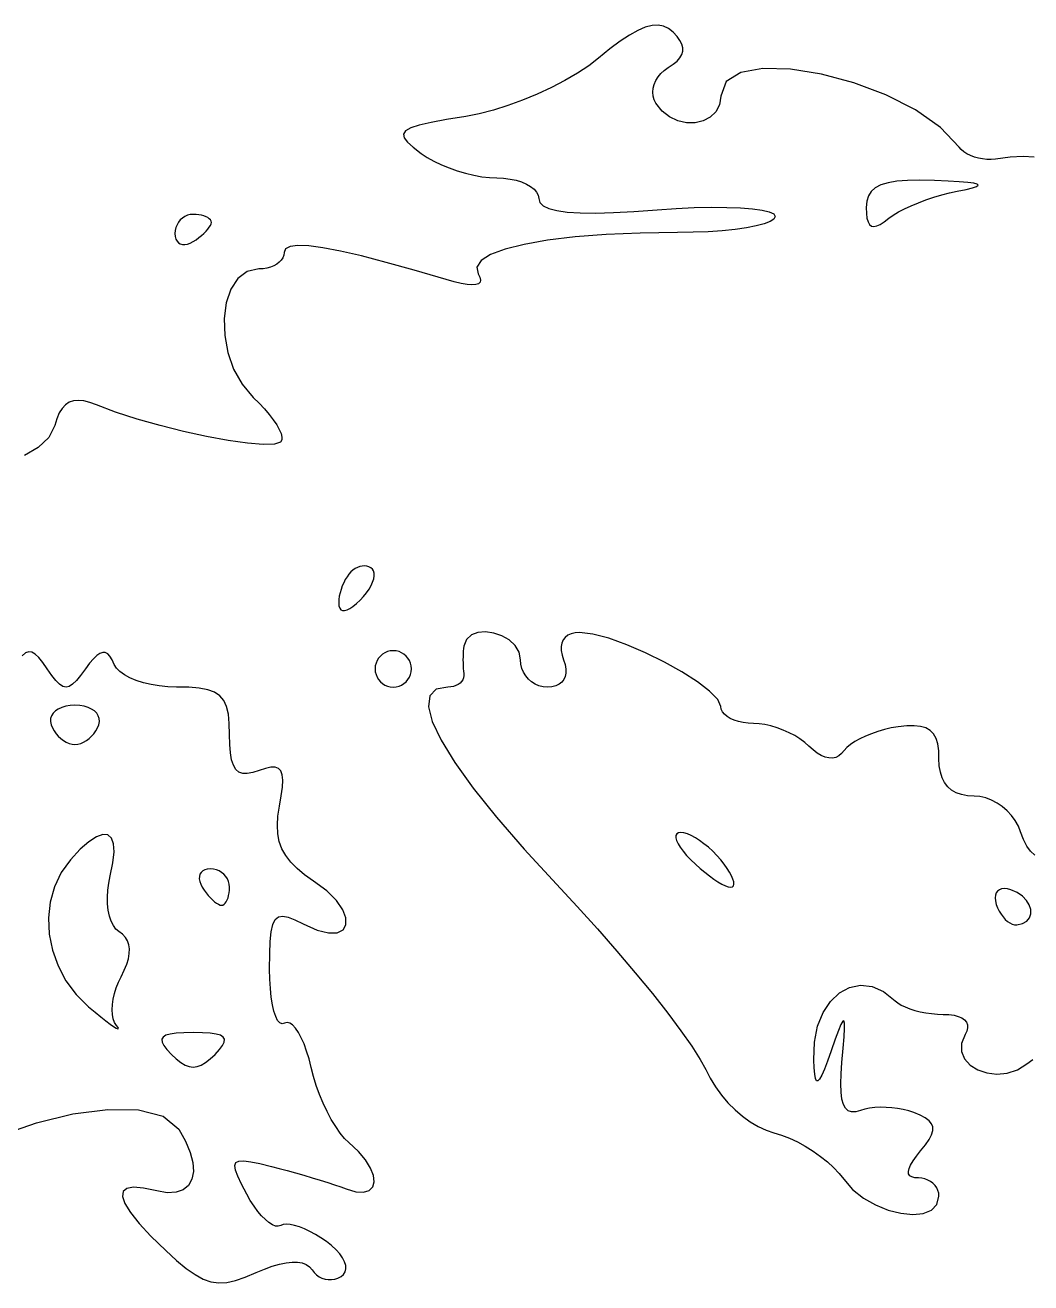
# Model space of a CAD drawing. Header units: millimetres. Extents: x 0 to 1242, y -2208 to 0.
# Drawn here: x 649.8 to 705, y -536.8 to -467.6 of the extents above; entities that cross this region are included whole.
import ezdxf

# ---------------------------------------------------------------- set-up
doc = ezdxf.new("R2010")
doc.units = ezdxf.units.MM
doc.layers.get('0').update_dxf_attribs({"linetype": 'CONTINUOUS'})

msp = doc.modelspace()

# ---------------------------------------------------------------- linework, layer by layer
for p, q in [((684.560483, -467.595021), (684.226296, -467.614552)), ((684.862072, -467.651264), (684.560483, -467.595021)), ((682.984287, -468.142969), (682.475848, -468.480776)), ((683.442584, -467.887008), (682.984287, -468.142969)), ((683.855125, -467.711375), (683.442584, -467.887008)), ((684.226296, -467.614552), (683.855125, -467.711375)), ((685.135449, -467.781763), (684.862072, -467.651264)), ((685.385, -467.985), (685.135449, -467.781763)), ((685.598164, -468.216769), (685.385, -467.985)), ((685.758672, -468.434672), (685.598164, -468.216769)), ((681.912881, -468.901947), (681.291, -469.408)), ((682.475848, -468.480776), (681.912881, -468.901947)), ((685.866248, -468.640803), (685.758672, -468.434672)), ((685.920616, -468.837256), (685.866248, -468.640803)), ((685.9215, -469.026125), (685.920616, -468.837256)), ((681.291, -469.408), (680.750374, -469.824687)), ((681.291, -469.408), (681.291, -469.408)), ((685.384676, -469.747641), (685.600488, -469.568168)), ((685.600488, -469.568168), (685.761712, -469.389487)), ((685.761712, -469.389487), (685.868624, -469.209504)), ((685.868624, -469.209504), (685.9215, -469.026125)), ((680.126912, -470.238056), (679.435938, -470.641369)), ((680.750374, -469.824687), (680.126912, -470.238056)), ((684.562516, -470.442514), (684.717144, -470.253536)), ((684.717144, -470.253536), (684.901448, -470.081322)), ((684.901448, -470.081322), (685.114, -469.93)), ((685.114, -469.93), (685.384676, -469.747641)), ((689.104016, -470.197824), (688.294122, -470.697583)), ((690.320974, -469.977461), (689.104016, -470.197824)), ((691.836288, -470.013232), (690.320974, -469.977461)), ((693.54125, -470.281875), (691.836288, -470.013232)), ((695.327152, -470.760128), (693.54125, -470.281875)), ((678.692776, -471.027888), (677.91275, -471.390875)), ((679.435938, -470.641369), (678.692776, -471.027888)), ((684.290968, -471.068752), (684.348, -470.85425)), ((684.348, -470.85425), (684.438992, -470.644128)), ((684.438992, -470.644128), (684.562516, -470.442514)), ((688.294122, -470.697583), (688, -471.5)), ((697.085286, -471.424729), (695.327152, -470.760128)), ((677.111184, -471.723592), (676.303402, -472.019301)), ((677.91275, -471.390875), (677.111184, -471.723592)), ((684.269324, -471.283506), (684.290968, -471.068752)), ((684.284496, -471.494384), (684.269324, -471.283506)), ((684.337912, -471.697258), (684.284496, -471.494384)), ((684.431, -471.888), (684.337912, -471.697258)), ((688, -471.5), (687.927311, -471.978504)), ((698.706944, -472.252416), (697.085286, -471.424729)), ((675.504728, -472.271264), (674.730486, -472.472743)), ((676.303402, -472.019301), (675.504728, -472.271264)), ((684.776119, -472.321016), (684.431, -471.888)), ((685.189632, -472.642048), (684.776119, -472.321016)), ((687.725688, -472.366432), (687.419797, -472.661108)), ((687.927311, -471.978504), (687.725688, -472.366432)), ((700.083418, -473.219927), (698.706944, -472.252416)), ((671.423773, -473.100471), (670.958896, -473.250232)), ((672.077752, -472.950944), (671.423773, -473.100471)), ((672.931579, -472.792753), (672.077752, -472.950944)), ((673.996, -472.617), (672.931579, -472.792753)), ((674.730486, -472.472743), (673.996, -472.617)), ((685.646873, -472.853772), (685.189632, -472.642048)), ((686.123176, -472.958864), (685.646873, -472.853772)), ((686.593875, -472.96), (686.123176, -472.958864)), ((687.034304, -472.859856), (686.593875, -472.96)), ((687.419797, -472.661108), (687.034304, -472.859856)), ((670.672375, -473.409125), (670.553464, -473.586048)), ((670.553464, -473.586048), (670.591417, -473.789899)), ((670.591417, -473.789899), (670.775488, -474.029576)), ((670.958896, -473.250232), (670.672375, -473.409125)), ((701.106, -474.304), (700.083418, -473.219927)), ((670.775488, -474.029576), (671.094931, -474.313977)), ((671.094931, -474.313977), (671.539, -474.652)), ((701.22248, -474.438709), (701.106, -474.304)), ((701.36872, -474.561712), (701.22248, -474.438709)), ((671.539, -474.652), (671.867368, -474.869807)), ((671.867368, -474.869807), (672.238264, -475.076736)), ((672.238264, -475.076736), (672.642976, -475.269949)), ((701.54052, -474.671623), (701.36872, -474.561712)), ((701.73368, -474.767056), (701.54052, -474.671623)), ((701.944, -474.846625), (701.73368, -474.767056)), ((702.16728, -474.908944), (701.944, -474.846625)), ((702.39932, -474.952627), (702.16728, -474.908944)), ((702.63592, -474.976288), (702.39932, -474.952627)), ((702.87288, -474.978541), (702.63592, -474.976288)), ((703.106, -474.958), (702.87288, -474.978541)), ((703.919003, -474.864079), (703.106, -474.958)), ((704.623424, -474.827752), (703.919003, -474.864079)), ((705.224681, -474.851773), (704.623424, -474.827752)), ((672.642976, -475.269949), (673.072792, -475.446608)), ((673.072792, -475.446608), (673.519, -475.603875)), ((673.519, -475.603875), (673.972888, -475.738912)), ((673.972888, -475.738912), (674.425744, -475.848881)), ((674.425744, -475.848881), (674.868856, -475.930944)), ((674.868856, -475.930944), (675.293512, -475.982263)), ((675.293512, -475.982263), (675.691, -476)), ((675.691, -476), (676.064262, -476.014961)), ((676.064262, -476.014961), (676.418816, -476.058248)), ((676.418816, -476.058248), (676.749814, -476.127467)), ((676.749814, -476.127467), (677.052408, -476.220224)), ((677.052408, -476.220224), (677.32175, -476.334125)), ((677.32175, -476.334125), (677.552992, -476.466776)), ((677.552992, -476.466776), (677.741286, -476.615783)), ((696.499776, -476.53704), (696.271728, -476.738245)), ((696.807, -476.378375), (696.499776, -476.53704)), ((697.199664, -476.25976), (696.807, -476.378375)), ((697.684032, -476.178705), (697.199664, -476.25976)), ((698.266368, -476.13272), (697.684032, -476.178705)), ((698.952936, -476.119315), (698.266368, -476.13272)), ((699.75, -476.136), (698.952936, -476.119315)), ((700.506413, -476.168078), (699.75, -476.136)), ((701.118304, -476.204224), (700.506413, -476.168078)), ((701.587251, -476.245206), (701.118304, -476.204224)), ((701.487477, -476.635662), (701.843056, -476.549536)), ((701.914832, -476.291792), (701.587251, -476.245206)), ((701.843056, -476.549536), (702.065159, -476.472854)), ((702.102625, -476.34475), (701.914832, -476.291792)), ((702.065159, -476.472854), (702.152208, -476.404848)), ((702.152208, -476.404848), (702.102625, -476.34475)), ((677.741286, -476.615783), (677.881784, -476.778752)), ((677.881784, -476.778752), (677.969638, -476.953289)), ((677.969638, -476.953289), (678, -477.137)), ((678, -477.137), (678.060662, -477.354965)), ((696.028104, -477.278235), (696, -477.622)), ((696.116592, -476.98448), (696.028104, -477.278235)), ((696.271728, -476.738245), (696.116592, -476.98448)), ((698.867375, -477.358375), (699.284144, -477.201936)), ((699.284144, -477.201936), (699.713657, -477.057953)), ((699.713657, -477.057953), (700.148048, -476.929552)), ((700.148048, -476.929552), (700.579451, -476.819859)), ((700.579451, -476.819859), (701, -476.732)), ((701, -476.732), (701.487477, -476.635662)), ((678.060662, -477.354965), (678.244576, -477.53744)), ((678.244576, -477.53744), (678.554634, -477.684695)), ((678.554634, -477.684695), (678.993728, -477.797)), ((678.993728, -477.797), (679.56475, -477.874625)), ((679.56475, -477.874625), (680.270592, -477.91784)), ((680.270592, -477.91784), (681.114146, -477.926915)), ((681.114146, -477.926915), (682.098304, -477.90212)), ((682.098304, -477.90212), (683.225958, -477.843725)), ((683.225958, -477.843725), (684.5, -477.752)), ((684.5, -477.752), (685.550725, -477.679274)), ((685.550725, -477.679274), (686.5488, -477.632792)), ((686.5488, -477.632792), (687.480575, -477.611798)), ((687.480575, -477.611798), (688.3324, -477.615536)), ((688.3324, -477.615536), (689.090625, -477.64325)), ((689.090625, -477.64325), (689.7416, -477.694184)), ((689.7416, -477.694184), (690.271675, -477.767582)), ((690.271675, -477.767582), (690.6672, -477.862688)), ((690.6672, -477.862688), (690.914525, -477.978746)), ((690.914525, -477.978746), (691, -478.115)), ((696, -477.622), (696.010484, -477.945327)), ((696, -477.622), (696, -477.622)), ((696.010484, -477.945327), (696.042832, -478.208336)), ((697.485059, -478.046171), (697.772192, -477.871168)), ((697.772192, -477.871168), (698.103533, -477.696117)), ((698.103533, -477.696117), (698.471216, -477.524144)), ((698.471216, -477.524144), (698.867375, -477.358375)), ((658.11205, -478.573594), (658.0512, -478.725376)), ((658.1936, -478.434808), (658.11205, -478.573594)), ((658.29375, -478.31125), (658.1936, -478.434808)), ((658.4104, -478.205152), (658.29375, -478.31125)), ((658.54145, -478.118746), (658.4104, -478.205152)), ((658.6848, -478.054264), (658.54145, -478.118746)), ((658.83835, -478.013938), (658.6848, -478.054264)), ((659, -478), (658.83835, -478.013938)), ((659.16165, -478.005787), (659, -478)), ((659.3152, -478.022536), (659.16165, -478.005787)), ((659.45855, -478.049329), (659.3152, -478.022536)), ((659.5896, -478.085248), (659.45855, -478.049329)), ((659.70625, -478.129375), (659.5896, -478.085248)), ((659.8064, -478.180792), (659.70625, -478.129375)), ((659.88795, -478.238581), (659.8064, -478.180792)), ((659.9488, -478.301824), (659.88795, -478.238581)), ((659.88795, -478.712647), (659.9488, -478.611808)), ((659.98685, -478.369603), (659.9488, -478.301824)), ((659.9488, -478.611808), (659.98685, -478.520521)), ((660, -478.441), (659.98685, -478.369603)), ((659.98685, -478.520521), (660, -478.441)), ((689.959328, -478.636904), (689.421, -478.740125)), ((690.397684, -478.520927), (689.959328, -478.636904)), ((690.724776, -478.394048), (690.397684, -478.520927)), ((690.929312, -478.258121), (690.724776, -478.394048)), ((691, -478.115), (690.929312, -478.258121)), ((696.042832, -478.208336), (696.098388, -478.411669)), ((696.098388, -478.411669), (696.178496, -478.555968)), ((696.178496, -478.555968), (696.2845, -478.641875)), ((696.2845, -478.641875), (696.417744, -478.670032)), ((696.417744, -478.670032), (696.579572, -478.641081)), ((696.579572, -478.641081), (696.771328, -478.555664)), ((696.771328, -478.555664), (696.994356, -478.414423)), ((696.994356, -478.414423), (697.25, -478.218)), ((697.25, -478.218), (697.485059, -478.046171)), ((658.01315, -478.887922), (658, -479.059)), ((658, -479.059), (658.01315, -479.221954)), ((658, -479.059), (658, -479.059)), ((658.0512, -478.725376), (658.01315, -478.887922)), ((658.01315, -479.221954), (658.0512, -479.360992)), ((658.0512, -479.360992), (658.11205, -479.475178)), ((659.16165, -479.394289), (659.3152, -479.282632)), ((659.3152, -479.282632), (659.45855, -479.167243)), ((659.45855, -479.167243), (659.5896, -479.050336)), ((659.5896, -479.050336), (659.70625, -478.934125)), ((659.70625, -478.934125), (659.8064, -478.820824)), ((659.8064, -478.820824), (659.88795, -478.712647)), ((679.991999, -479.246186), (678.486408, -479.427232)), ((681.696136, -479.112024), (679.991999, -479.246186)), ((683.580057, -479.028658), (681.696136, -479.112024)), ((685.625, -479), (683.580057, -479.028658)), ((686.493808, -478.988369), (685.625, -479)), ((687.319104, -478.954712), (686.493808, -478.988369)), ((688.089596, -478.900883), (687.319104, -478.954712)), ((688.793992, -478.828736), (688.089596, -478.900883)), ((689.421, -478.740125), (688.793992, -478.828736)), ((658.11205, -479.475178), (658.1936, -479.563576)), ((658.1936, -479.563576), (658.29375, -479.62525)), ((658.29375, -479.62525), (658.4104, -479.659264)), ((658.4104, -479.659264), (658.54145, -479.664682)), ((658.54145, -479.664682), (658.6848, -479.640568)), ((658.6848, -479.640568), (658.83835, -479.585986)), ((658.83835, -479.585986), (659, -479.5)), ((659, -479.5), (659.16165, -479.394289)), ((664.082535, -479.894373), (664, -480.105)), ((664.33304, -479.761584), (664.082535, -479.894373)), ((664.755865, -479.707371), (664.33304, -479.761584)), ((665.35536, -479.732472), (664.755865, -479.707371)), ((666.135875, -479.837625), (665.35536, -479.732472)), ((667.10176, -480.023568), (666.135875, -479.837625)), ((668.257365, -480.291039), (667.10176, -480.023568)), ((676.145912, -479.914328), (675.348531, -480.212554)), ((677.198125, -479.65125), (676.145912, -479.914328)), ((678.486408, -479.427232), (677.198125, -479.65125)), ((663.5935, -480.737), (663.432136, -480.826656)), ((663.732064, -480.632584), (663.5935, -480.737)), ((663.844912, -480.515292), (663.732064, -480.632584)), ((663.929128, -480.387008), (663.844912, -480.515292)), ((663.981796, -480.249616), (663.929128, -480.387008)), ((664, -480.105), (663.981796, -480.249616)), ((669.60704, -480.640776), (668.257365, -480.291039)), ((671.155135, -481.073517), (669.60704, -480.640776)), ((674.824744, -480.542016), (674.593313, -480.898802)), ((675.348531, -480.212554), (674.824744, -480.542016)), ((661.965714, -481.140149), (661.446632, -481.529712)), ((662.617, -481), (661.965714, -481.140149)), ((662.840404, -480.988224), (662.617, -481)), ((663.052672, -480.954152), (662.840404, -480.988224)), ((663.250888, -480.899668), (663.052672, -480.954152)), ((663.432136, -480.826656), (663.250888, -480.899668)), ((672.906, -481.59), (671.155135, -481.073517)), ((674.593313, -480.898802), (674.673, -481.279)), ((674.673, -481.279), (674.766894, -481.464234)), ((661.061818, -482.122363), (660.813336, -482.871776)), ((661.446632, -481.529712), (661.061818, -482.122363)), ((673.347246, -481.714186), (672.906, -481.59)), ((673.731048, -481.803608), (673.347246, -481.714186)), ((674.056902, -481.858362), (673.731048, -481.803608)), ((674.324304, -481.878544), (674.056902, -481.858362)), ((674.53275, -481.86425), (674.324304, -481.878544)), ((674.681736, -481.815576), (674.53275, -481.86425)), ((674.770758, -481.732618), (674.681736, -481.815576)), ((674.766894, -481.464234), (674.799312, -481.615472)), ((674.799312, -481.615472), (674.770758, -481.732618)), ((660.813336, -482.871776), (660.70325, -483.731625)), ((660.70325, -483.731625), (660.733624, -484.655584)), ((660.733624, -484.655584), (660.906522, -485.597327)), ((660.906522, -485.597327), (661.224008, -486.510528)), ((661.224008, -486.510528), (661.688146, -487.348861)), ((661.688146, -487.348861), (662.301, -488.066)), ((652.18075, -488.338625), (651.974456, -488.475776)), ((652.415664, -488.258624), (652.18075, -488.338625)), ((652.681622, -488.234567), (652.415664, -488.258624)), ((652.981048, -488.265248), (652.681622, -488.234567)), ((653.316366, -488.349461), (652.981048, -488.265248)), ((653.69, -488.486), (653.316366, -488.349461)), ((662.301, -488.066), (662.625914, -488.38236)), ((651.638032, -488.926352), (651.503054, -489.242189)), ((651.794358, -488.671283), (651.638032, -488.926352)), ((651.974456, -488.475776), (651.794358, -488.671283)), ((654.737216, -488.879241), (653.69, -488.486)), ((655.919528, -489.259168), (654.737216, -488.879241)), ((662.625914, -488.38236), (662.920552, -488.6968)), ((662.920552, -488.6968), (663.181758, -489.00416)), ((663.181758, -489.00416), (663.406376, -489.29928)), ((651.387, -489.62), (651.058476, -490.275293)), ((651.503054, -489.242189), (651.387, -489.62)), ((657.183332, -489.614987), (655.919528, -489.259168)), ((658.475024, -489.935904), (657.183332, -489.614987)), ((663.406376, -489.29928), (663.59125, -489.577)), ((663.59125, -489.577), (663.733224, -489.83216)), ((651.058476, -490.275293), (650.486208, -490.826624)), ((659.741, -490.211125), (658.475024, -489.935904)), ((660.927656, -490.429856), (659.741, -490.211125)), ((661.981388, -490.581303), (660.927656, -490.429856)), ((663.733224, -489.83216), (663.829142, -490.0596)), ((663.870186, -490.41068), (663.809, -490.524)), ((663.829142, -490.0596), (663.875848, -490.25416)), ((663.875848, -490.25416), (663.870186, -490.41068)), ((650.486208, -490.826624), (649.735752, -491.265371)), ((662.848592, -490.654672), (661.981388, -490.581303)), ((663.475664, -490.639169), (662.848592, -490.654672)), ((663.809, -490.524), (663.475664, -490.639169)), ((668.28925, -497.347875), (668.159736, -497.373864)), ((668.416304, -497.341416), (668.28925, -497.347875)), ((668.538402, -497.354793), (668.416304, -497.341416)), ((667.456704, -497.92972), (667.361081, -498.088065)), ((667.559143, -497.788175), (667.456704, -497.92972)), ((667.667, -497.667), (667.559143, -497.788175)), ((667.781394, -497.565951), (667.667, -497.667)), ((667.667, -497.667), (667.667, -497.667)), ((667.903312, -497.483208), (667.781394, -497.565951)), ((668.030258, -497.419077), (667.903312, -497.483208)), ((668.159736, -497.373864), (668.030258, -497.419077)), ((668.653048, -497.388312), (668.538402, -497.354793)), ((668.757746, -497.442279), (668.653048, -497.388312)), ((668.85, -497.517), (668.757746, -497.442279)), ((668.917913, -497.616035), (668.85, -497.517)), ((668.952184, -497.74036), (668.917913, -497.616035)), ((668.925392, -498.0506), (668.954211, -497.886405)), ((668.954211, -497.886405), (668.952184, -497.74036)), ((667.129088, -498.6282), (667.074709, -498.818045)), ((667.195875, -498.440875), (667.129088, -498.6282)), ((667.273672, -498.25964), (667.195875, -498.440875)), ((667.361081, -498.088065), (667.273672, -498.25964)), ((668.529616, -498.81748), (668.667839, -498.616385)), ((668.667839, -498.616385), (668.780808, -498.41916)), ((668.780808, -498.41916), (668.867125, -498.229375)), ((668.867125, -498.229375), (668.925392, -498.0506)), ((667.008767, -499.191015), (667, -499.367)), ((667, -499.367), (667.013765, -499.534277)), ((667.034136, -499.00684), (667.008767, -499.191015)), ((667.074709, -498.818045), (667.034136, -499.00684)), ((667.78464, -499.568024), (667.975645, -499.412333)), ((667.975645, -499.412333), (668.183, -499.217)), ((668.183, -499.217), (668.367537, -499.018875)), ((668.367537, -499.018875), (668.529616, -498.81748)), ((667.013765, -499.534277), (667.0542, -499.660616)), ((667.0542, -499.660616), (667.120015, -499.746179)), ((667.120015, -499.746179), (667.20992, -499.791128)), ((667.20992, -499.791128), (667.322625, -499.795625)), ((667.322625, -499.795625), (667.45684, -499.759832)), ((667.45684, -499.759832), (667.611275, -499.683911)), ((667.611275, -499.683911), (667.78464, -499.568024)), ((674.024222, -501.382065), (673.882, -501.75)), ((674.293056, -501.13392), (674.024222, -501.382065)), ((674.655154, -500.997555), (674.293056, -501.13392)), ((675.077168, -500.96496), (674.655154, -500.997555)), ((675.52575, -501.028125), (675.077168, -500.96496)), ((675.967552, -501.17904), (675.52575, -501.028125)), ((676.369226, -501.409695), (675.967552, -501.17904)), ((676.697424, -501.71208), (676.369226, -501.409695)), ((679.33925, -501.409125), (679.266208, -501.579312)), ((679.449192, -501.266208), (679.33925, -501.409125)), ((679.595086, -501.152199), (679.449192, -501.266208)), ((679.775984, -501.068736), (679.595086, -501.152199)), ((679.990938, -501.017457), (679.775984, -501.068736)), ((680.239, -501), (679.990938, -501.017457)), ((680.963935, -501.084452), (680.239, -501)), ((681.84832, -501.318376), (680.963935, -501.084452)), ((682.836625, -501.672624), (681.84832, -501.318376)), ((649.786368, -502.125344), (649.603679, -502.275192)), ((649.961125, -502.0615), (649.786368, -502.125344)), ((650.135552, -502.082736), (649.961125, -502.0615)), ((650.317251, -502.188128), (650.135552, -502.082736)), ((650.513824, -502.376752), (650.317251, -502.188128)), ((653.873408, -502.153264), (653.703129, -502.270262)), ((654.028375, -502.09875), (653.873408, -502.153264)), ((654.170472, -502.106336), (654.028375, -502.09875)), ((654.302141, -502.175638), (654.170472, -502.106336)), ((654.425824, -502.306272), (654.302141, -502.175638)), ((669.4104, -502.1936), (669.29375, -502.29375)), ((669.54145, -502.11205), (669.4104, -502.1936)), ((669.6848, -502.0512), (669.54145, -502.11205)), ((669.83835, -502.01315), (669.6848, -502.0512)), ((670, -502), (669.83835, -502.01315)), ((670.16165, -502.01315), (670, -502)), ((670.3152, -502.0512), (670.16165, -502.01315)), ((670.45855, -502.11205), (670.3152, -502.0512)), ((670.5896, -502.1936), (670.45855, -502.11205)), ((670.70625, -502.29375), (670.5896, -502.1936)), ((673.84042, -502.178076), (673.83448, -502.337472)), ((673.85032, -502.024944), (673.84042, -502.178076)), ((673.86418, -501.881208), (673.85032, -502.024944)), ((673.882, -501.75), (673.86418, -501.881208)), ((673.882, -501.75), (673.882, -501.75)), ((676.918798, -502.078185), (676.697424, -501.71208)), ((677, -502.5), (676.918798, -502.078185)), ((679.266208, -501.579312), (679.231014, -501.775131)), ((679.231014, -501.775131), (679.234616, -501.994944)), ((679.234616, -501.994944), (679.277962, -502.237113)), ((683.87332, -502.118048), (682.836625, -501.672624)), ((684.902875, -502.6255), (683.87332, -502.118048)), ((650.732873, -502.647684), (650.513824, -502.376752)), ((650.982, -503), (650.732873, -502.647684)), ((653.306867, -502.693246), (653.076, -503)), ((653.515096, -502.450128), (653.306867, -502.693246)), ((653.703129, -502.270262), (653.515096, -502.450128)), ((654.543963, -502.497854), (654.425824, -502.306272)), ((654.659, -502.75), (654.543963, -502.497854)), ((654.779361, -502.952184), (654.659, -502.75)), ((669.01315, -502.83835), (669, -503)), ((669.0512, -502.6848), (669.01315, -502.83835)), ((669.11205, -502.54145), (669.0512, -502.6848)), ((669.1936, -502.4104), (669.11205, -502.54145)), ((669.29375, -502.29375), (669.1936, -502.4104)), ((670.8064, -502.4104), (670.70625, -502.29375)), ((670.88795, -502.54145), (670.8064, -502.4104)), ((670.9488, -502.6848), (670.88795, -502.54145)), ((670.98685, -502.83835), (670.9488, -502.6848)), ((671, -503), (670.98685, -502.83835)), ((673.83448, -502.337472), (673.8325, -502.5)), ((673.8325, -502.5), (673.83448, -502.662528)), ((673.83448, -502.662528), (673.84042, -502.821924)), ((673.84042, -502.821924), (673.85032, -502.975056)), ((677.019316, -502.742475), (677, -502.5)), ((677.075208, -502.9728), (677.019316, -502.742475)), ((679.277962, -502.237113), (679.362, -502.5)), ((679.362, -502.5), (679.446184, -502.764102)), ((679.446184, -502.764102), (679.489352, -503.006976)), ((685.86976, -503.165832), (684.902875, -502.6255)), ((651.234735, -503.35991), (650.982, -503)), ((651.45552, -503.63984), (651.234735, -503.35991)), ((652.809495, -503.35991), (652.578, -503.63984)), ((653.076, -503), (652.809495, -503.35991)), ((654.968248, -503.144192), (654.779361, -502.952184)), ((655.218467, -503.323408), (654.968248, -503.144192)), ((655.522824, -503.487216), (655.218467, -503.323408)), ((655.874125, -503.633), (655.522824, -503.487216)), ((669, -503), (669.01315, -503.16165)), ((669, -503), (669, -503)), ((669.01315, -503.16165), (669.0512, -503.3152)), ((669.0512, -503.3152), (669.11205, -503.45855)), ((669.11205, -503.45855), (669.1936, -503.5896)), ((670.8064, -503.5896), (670.88795, -503.45855)), ((670.88795, -503.45855), (670.9488, -503.3152)), ((670.9488, -503.3152), (670.98685, -503.16165)), ((670.98685, -503.16165), (671, -503)), ((673.868032, -503.486592), (673.824103, -503.594133)), ((673.85032, -502.975056), (673.86418, -503.118792)), ((673.86418, -503.118792), (673.882, -503.25)), ((673.887949, -503.371359), (673.868032, -503.486592)), ((673.882, -503.25), (673.887949, -503.371359)), ((677.164592, -503.187825), (677.075208, -502.9728)), ((677.284384, -503.3844), (677.164592, -503.187825)), ((677.4315, -503.559375), (677.284384, -503.3844)), ((677.602856, -503.7096), (677.4315, -503.559375)), ((679.456336, -503.422848), (679.382, -503.59275)), ((679.492428, -503.227074), (679.456336, -503.422848)), ((679.489352, -503.006976), (679.492428, -503.227074)), ((686.718445, -503.709896), (685.86976, -503.165832)), ((651.652725, -503.83979), (651.45552, -503.63984)), ((651.83472, -503.95976), (651.652725, -503.83979)), ((652.009875, -503.99975), (651.83472, -503.95976)), ((652.18656, -503.95976), (652.009875, -503.99975)), ((652.373145, -503.83979), (652.18656, -503.95976)), ((652.578, -503.63984), (652.373145, -503.83979)), ((656.265176, -503.758144), (655.874125, -503.633)), ((656.688783, -503.860032), (656.265176, -503.758144)), ((657.137752, -503.936048), (656.688783, -503.860032)), ((657.604889, -503.983576), (657.137752, -503.936048)), ((658.083, -504), (657.604889, -503.983576)), ((658.766587, -504.013245), (658.083, -504)), ((659.337536, -504.05868), (658.766587, -504.013245)), ((659.805429, -504.144855), (659.337536, -504.05868)), ((660.179848, -504.28032), (659.805429, -504.144855)), ((669.1936, -503.5896), (669.29375, -503.70625)), ((669.29375, -503.70625), (669.4104, -503.8064)), ((669.4104, -503.8064), (669.54145, -503.88795)), ((669.54145, -503.88795), (669.6848, -503.9488)), ((669.6848, -503.9488), (669.83835, -503.98685)), ((669.83835, -503.98685), (670, -504)), ((670, -504), (670.16165, -503.98685)), ((670.16165, -503.98685), (670.3152, -503.9488)), ((670.3152, -503.9488), (670.45855, -503.88795)), ((670.45855, -503.88795), (670.5896, -503.8064)), ((670.5896, -503.8064), (670.70625, -503.70625)), ((670.70625, -503.70625), (670.8064, -503.5896)), ((672.355481, -504.123618), (672.001608, -504.487704)), ((673, -504), (672.355481, -504.123618)), ((673.160101, -503.990151), (673, -504)), ((673.309168, -503.961648), (673.160101, -503.990151)), ((673.445347, -503.916057), (673.309168, -503.961648)), ((673.566784, -503.854944), (673.445347, -503.916057)), ((673.671625, -503.779875), (673.566784, -503.854944)), ((673.758016, -503.692416), (673.671625, -503.779875)), ((673.824103, -503.594133), (673.758016, -503.692416)), ((677.795368, -503.831925), (677.602856, -503.7096)), ((678.005952, -503.9232), (677.795368, -503.831925)), ((678.231524, -503.980275), (678.005952, -503.9232)), ((678.469, -504), (678.231524, -503.980275)), ((678.720696, -503.982678), (678.469, -504)), ((678.938768, -503.931744), (678.720696, -503.982678)), ((679.122292, -503.848746), (678.938768, -503.931744)), ((679.270344, -503.735232), (679.122292, -503.848746)), ((679.382, -503.59275), (679.270344, -503.735232)), ((687.3934, -504.228544), (686.718445, -503.709896)), ((687.839095, -504.692628), (687.3934, -504.228544)), ((660.470375, -504.473625), (660.179848, -504.28032)), ((660.686592, -504.73332), (660.470375, -504.473625)), ((660.838081, -505.067955), (660.686592, -504.73332)), ((672.001608, -504.487704), (671.932807, -505.082106)), ((688, -505.073), (687.839095, -504.692628)), ((651.214338, -505.582169), (651.164352, -505.736256)), ((651.303216, -505.441288), (651.214338, -505.582169)), ((651.42825, -505.315875), (651.303216, -505.441288)), ((651.586704, -505.208192), (651.42825, -505.315875)), ((651.775842, -505.120501), (651.586704, -505.208192)), ((651.992928, -505.055064), (651.775842, -505.120501)), ((652.235226, -505.014143), (651.992928, -505.055064)), ((652.5, -505), (652.235226, -505.014143)), ((652.764774, -505.014143), (652.5, -505)), ((653.007072, -505.055064), (652.764774, -505.014143)), ((653.224158, -505.120501), (653.007072, -505.055064)), ((653.413296, -505.208192), (653.224158, -505.120501)), ((653.57175, -505.315875), (653.413296, -505.208192)), ((653.696784, -505.441288), (653.57175, -505.315875)), ((653.785662, -505.582169), (653.696784, -505.441288)), ((653.835648, -505.736256), (653.785662, -505.582169)), ((660.934424, -505.48608), (660.838081, -505.067955)), ((660.985203, -505.996245), (660.934424, -505.48608)), ((671.932807, -505.082106), (672.143504, -505.896672)), ((688.02367, -505.222886), (688, -505.073)), ((688.09216, -505.365248), (688.02367, -505.222886)), ((688.20169, -505.498142), (688.09216, -505.365248)), ((688.34848, -505.619624), (688.20169, -505.498142)), ((688.52875, -505.72775), (688.34848, -505.619624)), ((651.164352, -505.736256), (651.155994, -505.901287)), ((651.155994, -505.901287), (651.192, -506.075)), ((651.192, -506.075), (651.262374, -506.248713)), ((651.192, -506.075), (651.192, -506.075)), ((651.262374, -506.248713), (651.353472, -506.413744)), ((653.646528, -506.413744), (653.737626, -506.248713)), ((653.737626, -506.248713), (653.808, -506.075)), ((653.808, -506.075), (653.844006, -505.901287)), ((653.844006, -505.901287), (653.835648, -505.736256)), ((661, -506.607), (660.985203, -505.996245)), ((672.143504, -505.896672), (672.628125, -506.92125)), ((688.73872, -505.820576), (688.52875, -505.72775)), ((688.97461, -505.896158), (688.73872, -505.820576)), ((689.23264, -505.952552), (688.97461, -505.896158)), ((689.50903, -505.987814), (689.23264, -505.952552)), ((689.8, -506), (689.50903, -505.987814)), ((690.107305, -506.016335), (689.8, -506)), ((690.43096, -506.0636), (690.107305, -506.016335)), ((690.764575, -506.139185), (690.43096, -506.0636)), ((691.10176, -506.24048), (690.764575, -506.139185)), ((691.436125, -506.364875), (691.10176, -506.24048)), ((697.004704, -506.336352), (696.639076, -506.441538)), ((697.377088, -506.250594), (697.004704, -506.336352)), ((697.75, -506.187), (697.377088, -506.250594)), ((698.227801, -506.136154), (697.75, -506.187)), ((698.639488, -506.127752), (698.227801, -506.136154)), ((698.988787, -506.164698), (698.639488, -506.127752)), ((699.279424, -506.249896), (698.988787, -506.164698)), ((699.515125, -506.38625), (699.279424, -506.249896)), ((651.353472, -506.413744), (651.462558, -506.567831)), ((651.462558, -506.567831), (651.586896, -506.708712)), ((651.586896, -506.708712), (651.72375, -506.834125)), ((651.72375, -506.834125), (651.870384, -506.941808)), ((651.870384, -506.941808), (652.024062, -507.029499)), ((652.024062, -507.029499), (652.182048, -507.094936)), ((652.817952, -507.094936), (652.975938, -507.029499)), ((652.975938, -507.029499), (653.129616, -506.941808)), ((653.129616, -506.941808), (653.27625, -506.834125)), ((653.27625, -506.834125), (653.413104, -506.708712)), ((653.413104, -506.708712), (653.537442, -506.567831)), ((653.537442, -506.567831), (653.646528, -506.413744)), ((661.011933, -507.159462), (661, -506.607)), ((672.628125, -506.92125), (673.381096, -508.145688)), ((691.76128, -506.50976), (691.436125, -506.364875)), ((692.070835, -506.672525), (691.76128, -506.50976)), ((692.3584, -506.85056), (692.070835, -506.672525)), ((692.617585, -507.041255), (692.3584, -506.85056)), ((695.368684, -507.001842), (695.130256, -507.163128)), ((695.645008, -506.846304), (695.368684, -507.001842)), ((695.953, -506.69925), (695.645008, -506.846304)), ((696.286432, -506.563416), (695.953, -506.69925)), ((696.639076, -506.441538), (696.286432, -506.563416)), ((699.699616, -506.576664), (699.515125, -506.38625)), ((699.836623, -506.824042), (699.699616, -506.576664)), ((699.929872, -507.131288), (699.836623, -506.824042)), ((652.182048, -507.094936), (652.341606, -507.135857)), ((652.341606, -507.135857), (652.5, -507.15)), ((652.5, -507.15), (652.658394, -507.135857)), ((652.658394, -507.135857), (652.817952, -507.094936)), ((661.049624, -507.623976), (661.011933, -507.159462)), ((661.115911, -508.004034), (661.049624, -507.623976)), ((692.842, -507.242), (692.617585, -507.041255)), ((693.076825, -507.458547), (692.842, -507.242)), ((693.30544, -507.632896), (693.076825, -507.458547)), ((693.526855, -507.764909), (693.30544, -507.632896)), ((694.648705, -507.660203), (694.49128, -507.785104)), ((694.792, -507.492), (694.648705, -507.660203)), ((694.935952, -507.327426), (694.792, -507.492)), ((695.130256, -507.163128), (694.935952, -507.327426)), ((699.983089, -507.501306), (699.929872, -507.131288)), ((700, -507.937), (699.983089, -507.501306)), ((661.213632, -508.303128), (661.115911, -508.004034)), ((661.345625, -508.52475), (661.213632, -508.303128)), ((663.272944, -508.406352), (662.976878, -508.470699)), ((663.509946, -508.404693), (663.272944, -508.406352)), ((663.690632, -508.470456), (663.509946, -508.404693)), ((673.381096, -508.145688), (674.396843, -509.559834)), ((693.74008, -507.854448), (693.526855, -507.764909)), ((693.944125, -507.901375), (693.74008, -507.854448)), ((694.138, -507.905552), (693.944125, -507.901375)), ((694.320715, -507.866841), (694.138, -507.905552)), ((694.49128, -507.785104), (694.320715, -507.866841)), ((700.019402, -508.32816), (700, -507.937)), ((700.077576, -508.6784), (700.019402, -508.32816)), ((661.514728, -508.672392), (661.345625, -508.52475)), ((661.723779, -508.749546), (661.514728, -508.672392)), ((661.975616, -508.759704), (661.723779, -508.749546)), ((662.273077, -508.706358), (661.975616, -508.759704)), ((662.619, -508.593), (662.273077, -508.706358)), ((662.976878, -508.470699), (662.619, -508.593)), ((663.81775, -508.608375), (663.690632, -508.470456)), ((663.894048, -508.823184), (663.81775, -508.608375)), ((663.922274, -509.119617), (663.894048, -508.823184)), ((700.174474, -508.98766), (700.077576, -508.6784)), ((700.310048, -509.25588), (700.174474, -508.98766)), ((663.845502, -509.976291), (663.905176, -509.502408)), ((663.905176, -509.502408), (663.922274, -509.119617)), ((674.396843, -509.559834), (675.669792, -511.153536)), ((700.48425, -509.483), (700.310048, -509.25588)), ((700.697032, -509.66896), (700.48425, -509.483)), ((700.948346, -509.8137), (700.697032, -509.66896)), ((663.746, -510.546), (663.845502, -509.976291)), ((701.238144, -509.91716), (700.948346, -509.8137)), ((701.566378, -509.97928), (701.238144, -509.91716)), ((701.933, -510), (701.566378, -509.97928)), ((702.253616, -510.025832), (701.933, -510)), ((702.574088, -510.100576), (702.253616, -510.025832)), ((702.889052, -510.220104), (702.574088, -510.100576)), ((703.193144, -510.380288), (702.889052, -510.220104)), ((703.481, -510.577), (703.193144, -510.380288)), ((663.628888, -511.604464), (663.660906, -511.099088)), ((663.660906, -511.099088), (663.746, -510.546)), ((675.669792, -511.153536), (677.194369, -512.916642)), ((703.747256, -510.806112), (703.481, -510.577)), ((703.986548, -511.063496), (703.747256, -510.806112)), ((704.193512, -511.345024), (703.986548, -511.063496)), ((663.652742, -512.068296), (663.628888, -511.604464)), ((704.362784, -511.646568), (704.193512, -511.345024)), ((704.489, -511.964), (704.362784, -511.646568)), ((653.271664, -512.504376), (652.791243, -512.924522)), ((653.687201, -512.233894), (653.271664, -512.504376)), ((654.033792, -512.111408), (653.687201, -512.233894)), ((654.307375, -512.13525), (654.033792, -512.111408)), ((654.503888, -512.303752), (654.307375, -512.13525)), ((654.619269, -512.615246), (654.503888, -512.303752)), ((663.735264, -512.496752), (663.652742, -512.068296)), ((663.87925, -512.896), (663.735264, -512.496752)), ((685.538889, -512.168075), (685.536848, -512.2904)), ((685.536848, -512.2904), (685.576375, -512.440625)), ((685.583656, -512.0768), (685.538889, -512.168075)), ((685.576375, -512.440625), (685.656312, -512.6156)), ((685.672307, -512.019725), (685.583656, -512.0768)), ((685.806, -512), (685.672307, -512.019725)), ((685.975783, -512.019725), (685.806, -512)), ((686.168864, -512.0768), (685.975783, -512.019725)), ((686.380641, -512.168075), (686.168864, -512.0768)), ((686.606512, -512.2904), (686.380641, -512.168075)), ((686.841875, -512.440625), (686.606512, -512.2904)), ((687.082128, -512.6156), (686.841875, -512.440625)), ((704.645124, -512.392287), (704.489, -511.964)), ((704.823472, -512.748016), (704.645124, -512.392287)), ((652.791243, -512.924522), (652.25, -513.496)), ((654.590387, -513.660538), (654.649456, -513.068064)), ((654.649456, -513.068064), (654.619269, -512.615246)), ((664.087496, -513.272208), (663.87925, -512.896)), ((677.194369, -512.916642), (678.965, -514.839)), ((685.656312, -512.6156), (685.775501, -512.812175)), ((685.775501, -512.812175), (685.932784, -513.0272)), ((685.932784, -513.0272), (686.127003, -513.257525)), ((686.127003, -513.257525), (686.357, -513.5)), ((687.322669, -512.812175), (687.082128, -512.6156)), ((687.558896, -513.0272), (687.322669, -512.812175)), ((687.786207, -513.257525), (687.558896, -513.0272)), ((688, -513.5), (687.786207, -513.257525)), ((705.031808, -513.034289), (704.823472, -512.748016)), ((705.277896, -513.254208), (705.031808, -513.034289)), ((652.25, -513.496), (651.738513, -514.202983)), ((652.25, -513.496), (652.25, -513.496)), ((654.438, -514.391), (654.590387, -513.660538)), ((664.362798, -513.631544), (664.087496, -513.272208)), ((664.707952, -513.980176), (664.362798, -513.631544)), ((686.357, -513.5), (686.608593, -513.742475)), ((686.357, -513.5), (686.357, -513.5)), ((686.608593, -513.742475), (686.865304, -513.9728)), ((688.192197, -513.742475), (688, -513.5)), ((688.357016, -513.9728), (688.192197, -513.742475)), ((651.738513, -514.202983), (651.369424, -514.985344)), ((654.35527, -514.78629), (654.438, -514.391)), ((659.340736, -514.4104), (659.335318, -514.54145)), ((659.335318, -514.54145), (659.359432, -514.6848)), ((659.37475, -514.29375), (659.340736, -514.4104)), ((659.436424, -514.1936), (659.37475, -514.29375)), ((659.524822, -514.11205), (659.436424, -514.1936)), ((659.639008, -514.0512), (659.524822, -514.11205)), ((659.778046, -514.01315), (659.639008, -514.0512)), ((659.941, -514), (659.778046, -514.01315)), ((660.112078, -514.01315), (659.941, -514)), ((660.274624, -514.0512), (660.112078, -514.01315)), ((660.426406, -514.11205), (660.274624, -514.0512)), ((660.565192, -514.1936), (660.426406, -514.11205)), ((660.68875, -514.29375), (660.565192, -514.1936)), ((660.794848, -514.4104), (660.68875, -514.29375)), ((660.881254, -514.54145), (660.794848, -514.4104)), ((660.945736, -514.6848), (660.881254, -514.54145)), ((665.125754, -514.324272), (664.707952, -513.980176)), ((665.619, -514.67), (665.125754, -514.324272)), ((686.865304, -513.9728), (687.122531, -514.187825)), ((687.122531, -514.187825), (687.375672, -514.3844)), ((687.375672, -514.3844), (687.620125, -514.559375)), ((687.620125, -514.559375), (687.851288, -514.7096)), ((688.493299, -514.187825), (688.357016, -513.9728)), ((688.599888, -514.3844), (688.493299, -514.187825)), ((688.675625, -514.559375), (688.599888, -514.3844)), ((688.719352, -514.7096), (688.675625, -514.559375)), ((651.369424, -514.985344), (651.140291, -515.823301)), ((654.28437, -515.56235), (654.3044, -515.17888)), ((654.3044, -515.17888), (654.35527, -514.78629)), ((659.359432, -514.6848), (659.414014, -514.83835)), ((659.414014, -514.83835), (659.5, -515)), ((659.5, -515), (659.605711, -515.16165)), ((659.5, -515), (659.5, -515)), ((659.605711, -515.16165), (659.717368, -515.3152)), ((659.717368, -515.3152), (659.832757, -515.45855)), ((660.986062, -514.83835), (660.945736, -514.6848)), ((660.950671, -515.45855), (660.977464, -515.3152)), ((660.977464, -515.3152), (660.994213, -515.16165)), ((661, -515), (660.986062, -514.83835)), ((660.994213, -515.16165), (661, -515)), ((666.340724, -515.210245), (665.619, -514.67)), ((666.874072, -515.74404), (666.340724, -515.210245)), ((678.965, -514.839), (680.104403, -516.063063)), ((687.851288, -514.7096), (688.064559, -514.831925)), ((688.064559, -514.831925), (688.255336, -514.9232)), ((688.255336, -514.9232), (688.419017, -514.980275)), ((688.419017, -514.980275), (688.551, -515)), ((688.551, -515), (688.646893, -514.980275)), ((688.646893, -514.980275), (688.706144, -514.9232)), ((688.706144, -514.9232), (688.729911, -514.831925)), ((688.729911, -514.831925), (688.719352, -514.7096)), ((703.14648, -515.31992), (703.10104, -515.44456)), ((703.22, -515.22), (703.14648, -515.31992)), ((703.31992, -515.14648), (703.22, -515.22)), ((703.44456, -515.10104), (703.31992, -515.14648)), ((703.59224, -515.08536), (703.44456, -515.10104)), ((703.76128, -515.10112), (703.59224, -515.08536)), ((703.95, -515.15), (703.76128, -515.10112)), ((704.304619, -515.305042), (703.95, -515.15)), ((704.593592, -515.503416), (704.304619, -515.305042)), ((651.140291, -515.823301), (651.048672, -516.697072)), ((654.29416, -515.93028), (654.28437, -515.56235)), ((654.33275, -516.27625), (654.29416, -515.93028)), ((659.832757, -515.45855), (659.949664, -515.5896)), ((659.949664, -515.5896), (660.065875, -515.70625)), ((660.065875, -515.70625), (660.179176, -515.8064)), ((660.179176, -515.8064), (660.287353, -515.88795)), ((660.287353, -515.88795), (660.388192, -515.9488)), ((660.388192, -515.9488), (660.479479, -515.98685)), ((660.479479, -515.98685), (660.559, -516)), ((660.559, -516), (660.630397, -515.98685)), ((660.630397, -515.98685), (660.698176, -515.9488)), ((660.698176, -515.9488), (660.761419, -515.88795)), ((660.761419, -515.88795), (660.819208, -515.8064)), ((660.819208, -515.8064), (660.870625, -515.70625)), ((660.870625, -515.70625), (660.914752, -515.5896)), ((660.914752, -515.5896), (660.950671, -515.45855)), ((667.224708, -516.248375), (666.874072, -515.74404)), ((703.10104, -515.44456), (703.08536, -515.59224)), ((703.08536, -515.59224), (703.10112, -515.76128)), ((703.10112, -515.76128), (703.15, -515.95)), ((703.15, -515.95), (703.224187, -516.142987)), ((703.15, -515.95), (703.15, -515.95)), ((704.814693, -515.731994), (704.593592, -515.503416)), ((704.965696, -515.977648), (704.814693, -515.731994)), ((705.044375, -516.22725), (704.965696, -515.977648)), ((651.048672, -516.697072), (651.092125, -517.586875)), ((654.39912, -516.59384), (654.33275, -516.27625)), ((654.49225, -516.87663), (654.39912, -516.59384)), ((663.51125, -516.7925), (663.690968, -516.64068)), ((663.690968, -516.64068), (663.926474, -516.59728)), ((663.926474, -516.59728), (664.224896, -516.65264)), ((664.224896, -516.65264), (664.593362, -516.7971)), ((667.398296, -516.70024), (667.224708, -516.248375)), ((667.4005, -517.076625), (667.398296, -516.70024)), ((680.104403, -516.063063), (681.219104, -517.298784)), ((703.224187, -516.142987), (703.313176, -516.324376)), ((703.313176, -516.324376), (703.414609, -516.491809)), ((703.414609, -516.491809), (703.526128, -516.642928)), ((703.526128, -516.642928), (703.645375, -516.775375)), ((704.824208, -516.868464), (704.975857, -516.685786)), ((704.975857, -516.685786), (705.048504, -516.467672)), ((705.048504, -516.467672), (705.044375, -516.22725)), ((654.61112, -517.1182), (654.49225, -516.87663)), ((654.75471, -517.31213), (654.61112, -517.1182)), ((654.922, -517.452), (654.75471, -517.31213)), ((663.290666, -517.46004), (663.380192, -517.0624)), ((663.380192, -517.0624), (663.51125, -516.7925)), ((664.593362, -516.7971), (665.039, -517.021)), ((665.039, -517.021), (665.808756, -517.367165)), ((665.808756, -517.367165), (666.435448, -517.5228)), ((666.913412, -517.510915), (667.236984, -517.35452)), ((667.236984, -517.35452), (667.4005, -517.076625)), ((681.219104, -517.298784), (682.291841, -518.524761)), ((703.645375, -516.775375), (703.769992, -516.886792)), ((703.769992, -516.886792), (703.897621, -516.974821)), ((703.897621, -516.974821), (704.025904, -517.037104)), ((704.025904, -517.037104), (704.152483, -517.071283)), ((704.152483, -517.071283), (704.275, -517.075)), ((704.275, -517.075), (704.591331, -517.002578)), ((704.591331, -517.002578), (704.824208, -516.868464)), ((651.092125, -517.586875), (651.268208, -518.472928)), ((655.119162, -517.597523), (654.922, -517.452)), ((655.275056, -517.765384), (655.119162, -517.597523)), ((655.389694, -517.955721), (655.275056, -517.765384)), ((655.463088, -518.168672), (655.389694, -517.955721)), ((663.207698, -518.67718), (663.235544, -517.99508)), ((663.235544, -517.99508), (663.290666, -517.46004)), ((666.435448, -517.5228), (666.913412, -517.510915)), ((651.268208, -518.472928), (651.574479, -519.335449)), ((655.435926, -518.944589), (655.486192, -518.662968)), ((655.49525, -518.404375), (655.463088, -518.168672)), ((655.486192, -518.662968), (655.49525, -518.404375)), ((663.2, -519.516), (663.207698, -518.67718)), ((682.291841, -518.524761), (683.305352, -519.719592)), ((651.574479, -519.335449), (652.008496, -520.154656)), ((655.211818, -519.577467), (655.344464, -519.249376)), ((655.344464, -519.249376), (655.435926, -518.944589)), ((652.008496, -520.154656), (652.567817, -520.910767)), ((654.891029, -520.232864), (655.038, -519.929)), ((655.038, -519.929), (655.211818, -519.577467)), ((663.210755, -520.071608), (663.2, -519.516)), ((663.24188, -520.586464), (663.210755, -520.071608)), ((683.305352, -519.719592), (684.242375, -520.861875)), ((654.605936, -521.163896), (654.674463, -520.855928)), ((654.674463, -520.855928), (654.769672, -520.543712)), ((654.769672, -520.543712), (654.891029, -520.232864)), ((663.291665, -521.054316), (663.24188, -520.586464)), ((684.242375, -520.861875), (685.085648, -521.930208)), ((694.037144, -521.287728), (694.528875, -520.824125)), ((694.528875, -520.824125), (695.086216, -520.524592)), ((695.086216, -520.524592), (695.689733, -520.403271)), ((695.689733, -520.403271), (696.319992, -520.474304)), ((696.319992, -520.474304), (696.957559, -520.751833)), ((696.957559, -520.751833), (697.583, -521.25)), ((652.567817, -520.910767), (653.25, -521.584)), ((654.551064, -521.744624), (654.564625, -521.462)), ((654.564625, -521.462), (654.605936, -521.163896)), ((663.3584, -521.468912), (663.291665, -521.054316)), ((663.440375, -521.824), (663.3584, -521.468912)), ((693.630457, -521.901259), (694.037144, -521.287728)), ((697.583, -521.25), (697.729256, -521.371359)), ((697.729256, -521.371359), (697.916528, -521.486592)), ((697.916528, -521.486592), (698.139272, -521.594133)), ((653.25, -521.584), (653.604182, -521.878811)), ((653.604182, -521.878811), (653.922376, -522.136608)), ((653.922376, -522.136608), (654.201354, -522.355237)), ((654.565787, -522.006152), (654.551064, -521.744624)), ((654.609328, -522.240968), (654.565787, -522.006152)), ((654.682221, -522.443456), (654.609328, -522.240968)), ((663.53588, -522.113328), (663.440375, -521.824)), ((663.643205, -522.330644), (663.53588, -522.113328)), ((685.085648, -521.930208), (685.817909, -522.903189)), ((693.328248, -522.650576), (693.630457, -521.901259)), ((698.139272, -521.594133), (698.391944, -521.692416)), ((698.391944, -521.692416), (698.669, -521.779875)), ((698.669, -521.779875), (698.964896, -521.854944)), ((698.964896, -521.854944), (699.274088, -521.916057)), ((699.274088, -521.916057), (699.591032, -521.961648)), ((699.591032, -521.961648), (699.910184, -521.990151)), ((699.910184, -521.990151), (700.226, -522)), ((700.226, -522), (700.546183, -522.013154)), ((700.546183, -522.013154), (700.825944, -522.051712)), ((700.825944, -522.051712), (701.063801, -522.114318)), ((701.063801, -522.114318), (701.258272, -522.199616)), ((701.258272, -522.199616), (701.407875, -522.30625)), ((654.201354, -522.355237), (654.437888, -522.532544)), ((654.437888, -522.532544), (654.62875, -522.666375)), ((654.62875, -522.666375), (654.770712, -522.754576)), ((654.785, -522.608), (654.682221, -522.443456)), ((654.770712, -522.754576), (654.860546, -522.794993)), ((654.870918, -522.723859), (654.785, -522.608)), ((654.860546, -522.794993), (654.895024, -522.785472)), ((654.895024, -522.785472), (654.870918, -522.723859)), ((663.76064, -522.469696), (663.643205, -522.330644)), ((663.886475, -522.524232), (663.76064, -522.469696)), ((664.019, -522.488), (663.886475, -522.524232)), ((664.159757, -522.444939), (664.019, -522.488)), ((664.309976, -522.479152), (664.159757, -522.444939)), ((664.466579, -522.585533), (664.309976, -522.479152)), ((664.626488, -522.758976), (664.466579, -522.585533)), ((664.786625, -522.994375), (664.626488, -522.758976)), ((685.817909, -522.903189), (686.421896, -523.759416)), ((693.149951, -523.521537), (693.328248, -522.650576)), ((694.474464, -522.894448), (694.296503, -523.374651)), ((694.611661, -522.562457), (694.474464, -522.894448)), ((694.710872, -522.381744), (694.611661, -522.562457)), ((694.774875, -522.355375), (694.710872, -522.381744)), ((694.806448, -522.486416), (694.774875, -522.355375)), ((694.783416, -523.232992), (694.808369, -522.777933)), ((694.808369, -522.777933), (694.806448, -522.486416)), ((701.407875, -522.30625), (701.511128, -522.432864)), ((701.527967, -522.919026), (701.431, -523.112)), ((701.511128, -522.432864), (701.566549, -522.578102)), ((701.572656, -522.740608), (701.527967, -522.919026)), ((701.566549, -522.578102), (701.572656, -522.740608)), ((657.35, -523.250125), (657.281648, -523.374544)), ((657.281648, -523.374544), (657.294884, -523.529347)), ((657.294884, -523.529347), (657.387296, -523.716928)), ((657.502352, -523.153696), (657.35, -523.250125)), ((657.741116, -523.082863), (657.502352, -523.153696)), ((658.068704, -523.035232), (657.741116, -523.082863)), ((658.487528, -523.008409), (658.068704, -523.035232)), ((659, -523), (658.487528, -523.008409)), ((659.512472, -523.008409), (659, -523)), ((659.931296, -523.035232), (659.512472, -523.008409)), ((660.258884, -523.082863), (659.931296, -523.035232)), ((660.497648, -523.153696), (660.258884, -523.082863)), ((660.65, -523.250125), (660.497648, -523.153696)), ((660.612704, -523.716928), (660.705116, -523.529347)), ((660.718352, -523.374544), (660.65, -523.250125)), ((660.705116, -523.529347), (660.718352, -523.374544)), ((664.943912, -523.286624), (664.786625, -522.994375)), ((665.095271, -523.630617), (664.943912, -523.286624)), ((665.237624, -524.021248), (665.095271, -523.630617)), ((693.115, -524.5), (693.149951, -523.521537)), ((694.296503, -523.374651), (694.075, -524)), ((694.734367, -523.854659), (694.783416, -523.232992)), ((701.431, -523.112), (701.233034, -523.596373)), ((701.233034, -523.596373), (701.233752, -524.046504)), ((657.387296, -523.716928), (657.556472, -523.939681)), ((657.556472, -523.939681), (657.8, -524.2)), ((657.8, -524.2), (658.068728, -524.45191)), ((657.8, -524.2), (657.8, -524.2)), ((659.931272, -524.45191), (660.2, -524.2)), ((660.2, -524.2), (660.443528, -523.939681)), ((660.443528, -523.939681), (660.612704, -523.716928)), ((665.367893, -524.453411), (665.237624, -524.021248)), ((686.421896, -523.759416), (686.880347, -524.477487)), ((694.075, -524), (693.871918, -524.567824)), ((694.664, -524.646), (694.734367, -523.854659)), ((701.233752, -524.046504), (701.403478, -524.448311)), ((658.068728, -524.45191), (658.318304, -524.64784)), ((658.318304, -524.64784), (658.553516, -524.78779)), ((658.553516, -524.78779), (658.779152, -524.87176)), ((658.779152, -524.87176), (659, -524.89975)), ((659, -524.89975), (659.220848, -524.87176)), ((659.220848, -524.87176), (659.446484, -524.78779)), ((659.446484, -524.78779), (659.681696, -524.64784)), ((659.681696, -524.64784), (659.931272, -524.45191)), ((665.483, -524.922), (665.367893, -524.453411)), ((665.60623, -525.412914), (665.483, -524.922)), ((686.880347, -524.477487), (687.176, -525.036)), ((693.139342, -524.949536), (693.115, -524.5)), ((693.171736, -525.292128), (693.139342, -524.949536)), ((693.700504, -525.016512), (693.557806, -525.347588)), ((693.871918, -524.567824), (693.700504, -525.016512)), ((694.61691, -525.27993), (694.664, -524.646)), ((701.403478, -524.448311), (701.712536, -524.787712)), ((701.712536, -524.787712), (702.13125, -525.050625)), ((704.309146, -525.055757), (704.831, -524.725)), ((704.831, -524.725), (705.150648, -524.486091)), ((665.76, -525.909672), (665.60623, -525.412914)), ((687.176, -525.036), (687.417998, -525.519488)), ((687.417998, -525.519488), (687.707024, -525.989104)), ((693.215134, -525.526252), (693.171736, -525.292128)), ((693.272488, -525.650384), (693.215134, -525.526252)), ((693.34675, -525.663), (693.272488, -525.650384)), ((693.440872, -525.562576), (693.34675, -525.663)), ((693.557806, -525.347588), (693.440872, -525.562576)), ((694.60048, -525.825), (694.61691, -525.27993)), ((702.13125, -525.050625), (702.629944, -525.222968)), ((702.629944, -525.222968), (703.178942, -525.290659)), ((703.178942, -525.290659), (703.748568, -525.239616)), ((703.748568, -525.239616), (704.309146, -525.055757)), ((665.93993, -526.403598), (665.76, -525.909672)), ((666.14164, -526.886016), (665.93993, -526.403598)), ((687.707024, -525.989104), (688.036526, -526.438776)), ((694.61567, -526.28373), (694.60048, -525.825)), ((694.66344, -526.65864), (694.61567, -526.28373)), ((666.36075, -527.34825), (666.14164, -526.886016)), ((688.036526, -526.438776), (688.399952, -526.862432)), ((688.399952, -526.862432), (688.79075, -527.254)), ((694.74475, -526.95225), (694.66344, -526.65864)), ((694.86056, -527.16708), (694.74475, -526.95225)), ((650.38975, -527.965875), (652.384256, -527.476968)), ((652.384256, -527.476968), (654.299898, -527.226129)), ((654.299898, -527.226129), (656.000512, -527.254056)), ((656.000512, -527.254056), (657.349934, -527.601447)), ((657.349934, -527.601447), (658.212, -528.309)), ((666.59288, -527.781624), (666.36075, -527.34825)), ((666.83365, -528.177462), (666.59288, -527.781624)), ((688.79075, -527.254), (689.202368, -527.607408)), ((689.202368, -527.607408), (689.628254, -527.916584)), ((695.01183, -527.30565), (694.86056, -527.16708)), ((695.19952, -527.37048), (695.01183, -527.30565)), ((695.42459, -527.36409), (695.19952, -527.37048)), ((695.688, -527.289), (695.42459, -527.36409)), ((695.921397, -527.215973), (695.688, -527.289)), ((696.184296, -527.162344), (695.921397, -527.215973)), ((696.470559, -527.127891), (696.184296, -527.162344)), ((696.774048, -527.112392), (696.470559, -527.127891)), ((697.088625, -527.115625), (696.774048, -527.112392)), ((697.408152, -527.137368), (697.088625, -527.115625)), ((697.726491, -527.177399), (697.408152, -527.137368)), ((698.037504, -527.235496), (697.726491, -527.177399)), ((698.335053, -527.311437), (698.037504, -527.235496)), ((698.613, -527.405), (698.335053, -527.311437)), ((698.967914, -527.553204), (698.613, -527.405)), ((699.249712, -527.700832), (698.967914, -527.553204)), ((699.459378, -527.853308), (699.249712, -527.700832)), ((648.452544, -528.652152), (650.38975, -527.965875)), ((658.212, -528.309), (658.587141, -528.974144)), ((667.07868, -528.527088), (666.83365, -528.177462)), ((689.628254, -527.916584), (690.061856, -528.175456)), ((690.061856, -528.175456), (690.496622, -528.377952)), ((690.496622, -528.377952), (690.926, -528.518)), ((699.597896, -528.016056), (699.459378, -527.853308)), ((699.596402, -528.620172), (699.665424, -528.394064)), ((699.66625, -528.1945), (699.597896, -528.016056)), ((699.665424, -528.394064), (699.66625, -528.1945)), ((658.587141, -528.974144), (658.843008, -529.592272)), ((667.32359, -528.821826), (667.07868, -528.527088)), ((667.564, -529.053), (667.32359, -528.821826)), ((668.082648, -529.534719), (667.564, -529.053)), ((690.926, -528.518), (691.345285, -528.644159)), ((691.345285, -528.644159), (691.77816, -528.813272)), ((691.77816, -528.813272), (692.216555, -529.019993)), ((692.216555, -529.019993), (692.6524, -529.258976)), ((699.257706, -529.173716), (699.460168, -528.878248)), ((699.460168, -528.878248), (699.596402, -528.620172)), ((658.843008, -529.592272), (658.982967, -530.153928)), ((668.480024, -530.007192), (668.082648, -529.534719)), ((692.6524, -529.258976), (693.077625, -529.524875)), ((693.077625, -529.524875), (693.48416, -529.812344)), ((693.48416, -529.812344), (693.863935, -530.116037)), ((698.574, -530.063424), (698.75731, -529.804683)), ((698.75731, -529.804683), (698.99, -529.512)), ((698.99, -529.512), (699.257706, -529.173716)), ((658.982967, -530.153928), (659.010384, -530.649656)), ((661.288328, -530.32148), (661.347875, -530.157875)), ((661.324349, -530.569685), (661.288328, -530.32148)), ((661.347875, -530.157875), (661.509272, -530.07176)), ((661.509272, -530.07176), (661.778801, -530.056025)), ((661.778801, -530.056025), (662.162744, -530.10356)), ((662.162744, -530.10356), (662.667383, -530.207255)), ((662.667383, -530.207255), (663.299, -530.36)), ((663.299, -530.36), (663.726684, -530.470053)), ((663.726684, -530.470053), (664.173592, -530.590264)), ((668.757076, -530.454993), (668.480024, -530.007192)), ((668.914752, -530.862696), (668.757076, -530.454993)), ((693.863935, -530.116037), (694.20888, -530.430608)), ((694.20888, -530.430608), (694.510925, -530.750711)), ((698.31975, -530.643375), (698.35528, -530.482032)), ((698.35528, -530.482032), (698.44001, -530.288961)), ((698.44001, -530.288961), (698.574, -530.063424)), ((658.928625, -531.07), (658.741056, -531.405504)), ((659.010384, -530.649656), (658.928625, -531.07)), ((661.449656, -530.9096), (661.324349, -530.569685)), ((661.657967, -531.348335), (661.449656, -530.9096)), ((664.173592, -530.590264), (664.631108, -530.718011)), ((664.631108, -530.718011), (665.090616, -530.850672)), ((665.090616, -530.850672), (665.5435, -530.985625)), ((665.5435, -530.985625), (665.981144, -531.120248)), ((665.981144, -531.120248), (666.394932, -531.251919)), ((668.875768, -531.496104), (668.954, -531.214875)), ((668.954, -531.214875), (668.914752, -530.862696)), ((694.510925, -530.750711), (694.762, -531.071)), ((694.762, -531.071), (695.249593, -531.630856)), ((698.33336, -530.773728), (698.31975, -530.643375)), ((698.39605, -530.873829), (698.33336, -530.773728)), ((698.50776, -530.944416), (698.39605, -530.873829)), ((698.66843, -530.986227), (698.50776, -530.944416)), ((698.878, -531), (698.66843, -530.986227)), ((699.059347, -531.01315), (698.878, -531)), ((699.231616, -531.0512), (699.059347, -531.01315)), ((699.392449, -531.11205), (699.231616, -531.0512)), ((699.539488, -531.1936), (699.392449, -531.11205)), ((699.670375, -531.29375), (699.539488, -531.1936)), ((655.142944, -531.746608), (655.107125, -532.026375)), ((655.349967, -531.573929), (655.142944, -531.746608)), ((655.728368, -531.509496), (655.349967, -531.573929)), ((656.278321, -531.554467), (655.728368, -531.509496)), ((657, -531.71), (656.278321, -531.554467)), ((657.577149, -531.808416), (657, -531.71)), ((658.061952, -531.784168), (657.577149, -531.808416)), ((658.451043, -531.646712), (658.061952, -531.784168)), ((658.741056, -531.405504), (658.451043, -531.646712)), ((661.943, -531.893), (661.657967, -531.348335)), ((662.139295, -532.236706), (661.943, -531.893)), ((666.394932, -531.251919), (666.776248, -531.378016)), ((666.776248, -531.378016), (667.116476, -531.495917)), ((667.116476, -531.495917), (667.407, -531.603)), ((667.407, -531.603), (667.945672, -531.759831)), ((667.945672, -531.759831), (668.370656, -531.784008)), ((668.370656, -531.784008), (668.681004, -531.690957)), ((668.681004, -531.690957), (668.875768, -531.496104)), ((695.249593, -531.630856), (695.845504, -532.104768)), ((699.782752, -531.4104), (699.670375, -531.29375)), ((699.874261, -531.54145), (699.782752, -531.4104)), ((699.942544, -531.6848), (699.874261, -531.54145)), ((699.985243, -531.83835), (699.942544, -531.6848)), ((700, -532), (699.985243, -531.83835)), ((655.107125, -532.026375), (655.242336, -532.412072)), ((655.242336, -532.412072), (655.548403, -532.902541)), ((662.34396, -532.552008), (662.139295, -532.236706)), ((662.553065, -532.835282), (662.34396, -532.552008)), ((695.845504, -532.104768), (696.512131, -532.486052)), ((696.512131, -532.486052), (697.211872, -532.768024)), ((699.589936, -532.769112), (699.891217, -532.454264)), ((699.891217, -532.454264), (700, -532)), ((655.548403, -532.902541), (656.025152, -533.496624)), ((662.76268, -533.082904), (662.553065, -532.835282)), ((662.968875, -533.29125), (662.76268, -533.082904)), ((663.16772, -533.456696), (662.968875, -533.29125)), ((697.211872, -532.768024), (697.907125, -532.944)), ((697.907125, -532.944), (698.560288, -533.007296)), ((698.560288, -533.007296), (699.133759, -532.951228)), ((699.133759, -532.951228), (699.589936, -532.769112)), ((656.025152, -533.496624), (656.672409, -534.193163)), ((663.355285, -533.575618), (663.16772, -533.456696)), ((663.52764, -533.644392), (663.355285, -533.575618)), ((663.680855, -533.659394), (663.52764, -533.644392)), ((663.811, -533.617), (663.680855, -533.659394)), ((663.94959, -533.563174), (663.811, -533.617)), ((664.12724, -533.545672), (663.94959, -533.563174)), ((664.33867, -533.562658), (664.12724, -533.545672)), ((664.5786, -533.612296), (664.33867, -533.562658)), ((664.84175, -533.69275), (664.5786, -533.612296)), ((665.12284, -533.802184), (664.84175, -533.69275)), ((665.41659, -533.938762), (665.12284, -533.802184)), ((665.71772, -534.100648), (665.41659, -533.938762)), ((656.672409, -534.193163), (657.49, -534.991)), ((666.02095, -534.286006), (665.71772, -534.100648)), ((666.321, -534.493), (666.02095, -534.286006)), ((666.610249, -534.72116), (666.321, -534.493)), ((657.49, -534.991), (658.088802, -535.536451)), ((666.856712, -534.94992), (666.610249, -534.72116)), ((667.059063, -535.1761), (666.856712, -534.94992)), ((667.215976, -535.39652), (667.059063, -535.1761)), ((667.326125, -535.608), (667.215976, -535.39652)), ((658.088802, -535.536451), (658.620176, -535.976728)), ((658.620176, -535.976728), (659.100874, -536.315917)), ((662.454, -536.203), (662.914675, -536.00648)), ((662.914675, -536.00648), (663.34532, -535.85016)), ((663.34532, -535.85016), (663.744465, -535.7341)), ((663.744465, -535.7341), (664.11064, -535.65836)), ((664.11064, -535.65836), (664.442375, -535.623)), ((664.442375, -535.623), (664.7382, -535.62808)), ((664.7382, -535.62808), (664.996645, -535.67366)), ((664.996645, -535.67366), (665.21624, -535.7598)), ((665.21624, -535.7598), (665.395515, -535.88656)), ((665.395515, -535.88656), (665.533, -536.054)), ((665.533, -536.054), (665.643892, -536.204081)), ((667.388184, -535.80736), (667.326125, -535.608)), ((667.362728, -536.157), (667.400827, -535.99142)), ((667.400827, -535.99142), (667.388184, -535.80736)), ((659.100874, -536.315917), (659.547648, -536.558104)), ((659.547648, -536.558104), (659.97725, -536.707375)), ((659.97725, -536.707375), (660.406432, -536.767816)), ((660.406432, -536.767816), (660.851946, -536.743513)), ((660.851946, -536.743513), (661.330544, -536.638552)), ((661.330544, -536.638552), (661.858978, -536.457019)), ((661.858978, -536.457019), (662.454, -536.203)), ((665.643892, -536.204081), (665.774536, -536.331008)), ((665.774536, -536.331008), (665.921584, -536.434007)), ((665.921584, -536.434007), (666.081688, -536.512304)), ((666.081688, -536.512304), (666.2515, -536.565125)), ((666.2515, -536.565125), (666.427672, -536.591696)), ((666.427672, -536.591696), (666.606856, -536.591243)), ((666.606856, -536.591243), (666.785704, -536.562992)), ((666.785704, -536.562992), (666.960868, -536.506169)), ((666.960868, -536.506169), (667.129, -536.42)), ((667.129, -536.42), (667.272561, -536.30092)), ((667.272561, -536.30092), (667.362728, -536.157))]:
    msp.add_line(p, q)

doc.saveas('drawing.dxf')
